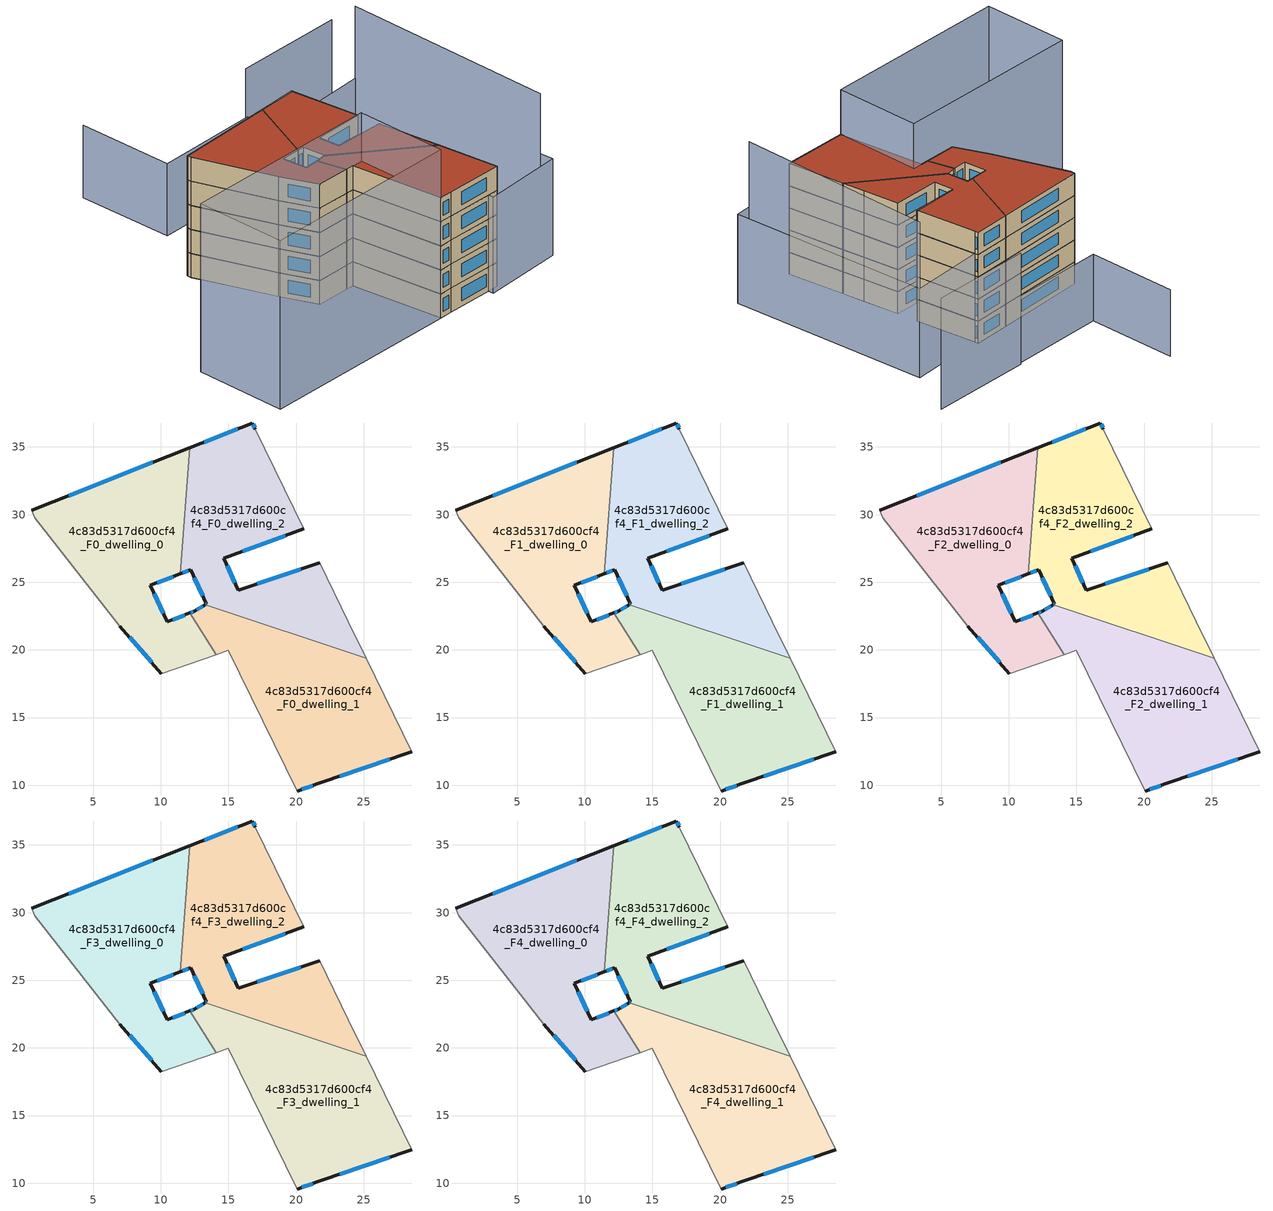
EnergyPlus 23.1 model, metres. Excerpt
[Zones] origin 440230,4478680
4c83d5317d600cf4_F0_dwelling_0
 floor ground (EU_floor_Construction): 14.11,19.66 12.15,22.73 10.49,22.08 9.22,24.76 11.44,25.63 12.13,34.93 0.46,30.32 0.67,29.78 6.97,21.75 10.05,18.25 z0
 wall outside (EU_wall_Construction): 0.46,30.32 12.13,34.93 / 11.44,25.63 9.22,24.76 10.49,22.08 12.15,22.73 / 10.05,18.25 6.97,21.75 z0:3
 wall adiabatic (EU_wall_Construction): 6.97,21.75 0.67,29.78 0.46,30.32 / 14.11,19.66 10.05,18.25 z0:3
 wall to 4c83d5317d600cf4_F0_dwelling_2 (EU_wall_Construction): 12.13,34.93 11.44,25.63 z0:3
 wall to 4c83d5317d600cf4_F0_dwelling_1 (EU_wall_Construction): 12.15,22.73 14.11,19.66 z0:3
 window (EU_Window_Construction): 3.19,31.4 9.4,33.85 / 10.92,25.42 9.74,24.97 / 9.51,24.14 10.19,22.71 / 10.88,22.23 11.76,22.58 / 9.33,19.07 7.69,20.93 z0.7:2.3
4c83d5317d600cf4_F0_dwelling_1
 floor ground (EU_floor_Construction): 28.56,12.49 25.19,19.39 13.3,23.36 12.48,22.86 12.15,22.73 14.11,19.66 15,19.97 20.08,9.57 21.58,10.09 z0
 wall outside (EU_wall_Construction): 12.15,22.73 12.48,22.86 13.3,23.36 / 28.56,12.49 21.58,10.09 20.08,9.57 z0:3
 wall adiabatic (EU_wall_Construction): 25.19,19.39 28.56,12.49 / 20.08,9.57 15,19.97 14.11,19.66 z0:3
 wall to 4c83d5317d600cf4_F0_dwelling_2 (EU_wall_Construction): 13.3,23.36 25.19,19.39 z0:3
 window (EU_Window_Construction): 12.22,22.76 12.4,22.83 / 12.67,22.98 13.11,23.24 / 26.93,11.93 23.22,10.65 / 21.23,9.97 20.43,9.69 z0.7:2.3
4c83d5317d600cf4_F0_dwelling_2
 floor ground (EU_floor_Construction): 25.19,19.39 23.87,22.08 21.76,26.44 15.73,24.41 14.68,26.76 20.59,28.97 16.98,36.32 16.77,36.77 12.13,34.93 11.44,25.63 12.23,25.93 13.38,23.4 13.3,23.36 z0
 wall outside (EU_wall_Construction): 20.59,28.97 14.68,26.76 15.73,24.41 21.76,26.44 / 13.3,23.36 13.38,23.4 12.23,25.93 11.44,25.63 / 12.13,34.93 16.77,36.77 16.98,36.32 z0:3
 wall adiabatic (EU_wall_Construction): 21.76,26.44 23.87,22.08 25.19,19.39 / 16.98,36.32 20.59,28.97 z0:3
 window (EU_Window_Construction): 19.2,28.45 16.06,27.28 / 14.92,26.21 15.48,24.96 / 17.14,24.89 20.35,25.97 / 13.32,23.37 13.36,23.39 / 13.11,23.99 12.5,25.34 / 12.04,25.86 11.63,25.7 / 13.22,35.36 15.69,36.34 / 16.82,36.66 16.93,36.42 z0.7:2.3
4c83d5317d600cf4_F1_dwelling_0
 floor to 4c83d5317d600cf4_F0_dwelling_0 (EU_floor_Construction): 14.11,19.66 12.15,22.73 10.49,22.08 9.22,24.76 11.44,25.63 12.13,34.93 0.46,30.32 0.67,29.78 6.97,21.75 10.05,18.25 z3
 wall outside (EU_wall_Construction): 0.46,30.32 12.13,34.93 / 11.44,25.63 9.22,24.76 10.49,22.08 12.15,22.73 / 10.05,18.25 6.97,21.75 z3:6
 wall adiabatic (EU_wall_Construction): 6.97,21.75 0.67,29.78 0.46,30.32 / 14.11,19.66 10.05,18.25 z3:6
 wall to 4c83d5317d600cf4_F1_dwelling_2 (EU_wall_Construction): 12.13,34.93 11.44,25.63 z3:6
 wall to 4c83d5317d600cf4_F1_dwelling_1 (EU_wall_Construction): 12.15,22.73 14.11,19.66 z3:6
 window (EU_Window_Construction): 3.19,31.4 9.4,33.85 / 10.92,25.42 9.74,24.97 / 9.51,24.14 10.19,22.71 / 10.88,22.23 11.76,22.58 / 9.33,19.07 7.69,20.93 z3.7:5.3
4c83d5317d600cf4_F1_dwelling_1
 floor to 4c83d5317d600cf4_F0_dwelling_1 (EU_floor_Construction): 28.56,12.49 25.19,19.39 13.3,23.36 12.48,22.86 12.15,22.73 14.11,19.66 15,19.97 20.08,9.57 21.58,10.09 z3
 wall outside (EU_wall_Construction): 12.15,22.73 12.48,22.86 13.3,23.36 / 28.56,12.49 21.58,10.09 20.08,9.57 z3:6
 wall adiabatic (EU_wall_Construction): 25.19,19.39 28.56,12.49 / 20.08,9.57 15,19.97 14.11,19.66 z3:6
 wall to 4c83d5317d600cf4_F1_dwelling_2 (EU_wall_Construction): 13.3,23.36 25.19,19.39 z3:6
 window (EU_Window_Construction): 12.22,22.76 12.4,22.83 / 12.67,22.98 13.11,23.24 / 26.93,11.93 23.22,10.65 / 21.23,9.97 20.43,9.69 z3.7:5.3
4c83d5317d600cf4_F1_dwelling_2
 floor to 4c83d5317d600cf4_F0_dwelling_2 (EU_floor_Construction): 25.19,19.39 23.87,22.08 21.76,26.44 15.73,24.41 14.68,26.76 20.59,28.97 16.98,36.32 16.77,36.77 12.13,34.93 11.44,25.63 12.23,25.93 13.38,23.4 13.3,23.36 z3
 wall outside (EU_wall_Construction): 20.59,28.97 14.68,26.76 15.73,24.41 21.76,26.44 / 13.3,23.36 13.38,23.4 12.23,25.93 11.44,25.63 / 12.13,34.93 16.77,36.77 16.98,36.32 z3:6
 wall adiabatic (EU_wall_Construction): 21.76,26.44 23.87,22.08 25.19,19.39 / 16.98,36.32 20.59,28.97 z3:6
 window (EU_Window_Construction): 19.2,28.45 16.06,27.28 / 14.92,26.21 15.48,24.96 / 17.14,24.89 20.35,25.97 / 13.32,23.37 13.36,23.39 / 13.11,23.99 12.5,25.34 / 12.04,25.86 11.63,25.7 / 13.22,35.36 15.69,36.34 / 16.82,36.66 16.93,36.42 z3.7:5.3
4c83d5317d600cf4_F2_dwelling_0
 floor to 4c83d5317d600cf4_F1_dwelling_0 (EU_floor_Construction): 14.11,19.66 12.15,22.73 10.49,22.08 9.22,24.76 11.44,25.63 12.13,34.93 0.46,30.32 0.67,29.78 6.97,21.75 10.05,18.25 z6
 wall outside (EU_wall_Construction): 0.46,30.32 12.13,34.93 / 11.44,25.63 9.22,24.76 10.49,22.08 12.15,22.73 / 10.05,18.25 6.97,21.75 z6:9
 wall adiabatic (EU_wall_Construction): 6.97,21.75 0.67,29.78 0.46,30.32 / 14.11,19.66 10.05,18.25 z6:9
 wall to 4c83d5317d600cf4_F2_dwelling_2 (EU_wall_Construction): 12.13,34.93 11.44,25.63 z6:9
 wall to 4c83d5317d600cf4_F2_dwelling_1 (EU_wall_Construction): 12.15,22.73 14.11,19.66 z6:9
 window (EU_Window_Construction): 3.19,31.4 9.4,33.85 / 10.92,25.42 9.74,24.97 / 9.51,24.14 10.19,22.71 / 10.88,22.23 11.76,22.58 / 9.33,19.07 7.69,20.93 z6.7:8.3
4c83d5317d600cf4_F2_dwelling_1
 floor to 4c83d5317d600cf4_F1_dwelling_1 (EU_floor_Construction): 28.56,12.49 25.19,19.39 13.3,23.36 12.48,22.86 12.15,22.73 14.11,19.66 15,19.97 20.08,9.57 21.58,10.09 z6
 wall outside (EU_wall_Construction): 12.15,22.73 12.48,22.86 13.3,23.36 / 28.56,12.49 21.58,10.09 20.08,9.57 z6:9
 wall adiabatic (EU_wall_Construction): 25.19,19.39 28.56,12.49 / 20.08,9.57 15,19.97 14.11,19.66 z6:9
 wall to 4c83d5317d600cf4_F2_dwelling_2 (EU_wall_Construction): 13.3,23.36 25.19,19.39 z6:9
 window (EU_Window_Construction): 12.22,22.76 12.4,22.83 / 12.67,22.98 13.11,23.24 / 26.93,11.93 23.22,10.65 / 21.23,9.97 20.43,9.69 z6.7:8.3
4c83d5317d600cf4_F2_dwelling_2
 floor to 4c83d5317d600cf4_F1_dwelling_2 (EU_floor_Construction): 25.19,19.39 23.87,22.08 21.76,26.44 15.73,24.41 14.68,26.76 20.59,28.97 16.98,36.32 16.77,36.77 12.13,34.93 11.44,25.63 12.23,25.93 13.38,23.4 13.3,23.36 z6
 wall outside (EU_wall_Construction): 20.59,28.97 14.68,26.76 15.73,24.41 21.76,26.44 / 13.3,23.36 13.38,23.4 12.23,25.93 11.44,25.63 / 12.13,34.93 16.77,36.77 16.98,36.32 z6:9
 wall adiabatic (EU_wall_Construction): 21.76,26.44 23.87,22.08 25.19,19.39 / 16.98,36.32 20.59,28.97 z6:9
 window (EU_Window_Construction): 19.2,28.45 16.06,27.28 / 14.92,26.21 15.48,24.96 / 17.14,24.89 20.35,25.97 / 13.32,23.37 13.36,23.39 / 13.11,23.99 12.5,25.34 / 12.04,25.86 11.63,25.7 / 13.22,35.36 15.69,36.34 / 16.82,36.66 16.93,36.42 z6.7:8.3
4c83d5317d600cf4_F3_dwelling_0
 floor to 4c83d5317d600cf4_F2_dwelling_0 (EU_floor_Construction): 14.11,19.66 12.15,22.73 10.49,22.08 9.22,24.76 11.44,25.63 12.13,34.93 0.46,30.32 0.67,29.78 6.97,21.75 10.05,18.25 z9
 wall outside (EU_wall_Construction): 0.46,30.32 12.13,34.93 / 11.44,25.63 9.22,24.76 10.49,22.08 12.15,22.73 / 10.05,18.25 6.97,21.75 z9:12
 wall adiabatic (EU_wall_Construction): 6.97,21.75 0.67,29.78 0.46,30.32 / 14.11,19.66 10.05,18.25 z9:12
 wall to 4c83d5317d600cf4_F3_dwelling_2 (EU_wall_Construction): 12.13,34.93 11.44,25.63 z9:12
 wall to 4c83d5317d600cf4_F3_dwelling_1 (EU_wall_Construction): 12.15,22.73 14.11,19.66 z9:12
 window (EU_Window_Construction): 3.19,31.4 9.4,33.85 / 10.92,25.42 9.74,24.97 / 9.51,24.14 10.19,22.71 / 10.88,22.23 11.76,22.58 / 9.33,19.07 7.69,20.93 z9.7:11.3
4c83d5317d600cf4_F3_dwelling_1
 floor to 4c83d5317d600cf4_F2_dwelling_1 (EU_floor_Construction): 28.56,12.49 25.19,19.39 13.3,23.36 12.48,22.86 12.15,22.73 14.11,19.66 15,19.97 20.08,9.57 21.58,10.09 z9
 wall outside (EU_wall_Construction): 12.15,22.73 12.48,22.86 13.3,23.36 / 28.56,12.49 21.58,10.09 20.08,9.57 z9:12
 wall adiabatic (EU_wall_Construction): 25.19,19.39 28.56,12.49 / 20.08,9.57 15,19.97 14.11,19.66 z9:12
 wall to 4c83d5317d600cf4_F3_dwelling_2 (EU_wall_Construction): 13.3,23.36 25.19,19.39 z9:12
 window (EU_Window_Construction): 12.22,22.76 12.4,22.83 / 12.67,22.98 13.11,23.24 / 26.93,11.93 23.22,10.65 / 21.23,9.97 20.43,9.69 z9.7:11.3
4c83d5317d600cf4_F3_dwelling_2
 floor to 4c83d5317d600cf4_F2_dwelling_2 (EU_floor_Construction): 25.19,19.39 23.87,22.08 21.76,26.44 15.73,24.41 14.68,26.76 20.59,28.97 16.98,36.32 16.77,36.77 12.13,34.93 11.44,25.63 12.23,25.93 13.38,23.4 13.3,23.36 z9
 wall outside (EU_wall_Construction): 20.59,28.97 14.68,26.76 15.73,24.41 21.76,26.44 / 13.3,23.36 13.38,23.4 12.23,25.93 11.44,25.63 / 12.13,34.93 16.77,36.77 16.98,36.32 z9:12
 wall adiabatic (EU_wall_Construction): 21.76,26.44 23.87,22.08 25.19,19.39 / 16.98,36.32 20.59,28.97 z9:12
 window (EU_Window_Construction): 19.2,28.45 16.06,27.28 / 14.92,26.21 15.48,24.96 / 17.14,24.89 20.35,25.97 / 13.32,23.37 13.36,23.39 / 13.11,23.99 12.5,25.34 / 12.04,25.86 11.63,25.7 / 13.22,35.36 15.69,36.34 / 16.82,36.66 16.93,36.42 z9.7:11.3
4c83d5317d600cf4_F4_dwelling_0
 floor to 4c83d5317d600cf4_F3_dwelling_0 (EU_floor_Construction): 14.11,19.66 12.15,22.73 10.49,22.08 9.22,24.76 11.44,25.63 12.13,34.93 0.46,30.32 0.67,29.78 6.97,21.75 10.05,18.25 z12
 wall outside (EU_wall_Construction): 0.46,30.32 12.13,34.93 / 11.44,25.63 9.22,24.76 10.49,22.08 12.15,22.73 / 10.05,18.25 6.97,21.75 z12:15
 wall adiabatic (EU_wall_Construction): 6.97,21.75 0.67,29.78 0.46,30.32 / 14.11,19.66 10.05,18.25 z12:15
 wall to 4c83d5317d600cf4_F4_dwelling_2 (EU_wall_Construction): 12.13,34.93 11.44,25.63 z12:15
 wall to 4c83d5317d600cf4_F4_dwelling_1 (EU_wall_Construction): 12.15,22.73 14.11,19.66 z12:15
 window (EU_Window_Construction): 3.19,31.4 9.4,33.85 / 10.92,25.42 9.74,24.97 / 9.51,24.14 10.19,22.71 / 10.88,22.23 11.76,22.58 / 9.33,19.07 7.69,20.93 z12.7:14.3
 roof outside (EU_roof_Construction): 12.13,34.93 11.44,25.63 9.22,24.76 10.49,22.08 12.15,22.73 14.11,19.66 10.05,18.25 6.97,21.75 0.67,29.78 0.46,30.32 z15
4c83d5317d600cf4_F4_dwelling_1
 floor to 4c83d5317d600cf4_F3_dwelling_1 (EU_floor_Construction): 28.56,12.49 25.19,19.39 13.3,23.36 12.48,22.86 12.15,22.73 14.11,19.66 15,19.97 20.08,9.57 21.58,10.09 z12
 wall outside (EU_wall_Construction): 12.15,22.73 12.48,22.86 13.3,23.36 / 28.56,12.49 21.58,10.09 20.08,9.57 z12:15
 wall adiabatic (EU_wall_Construction): 25.19,19.39 28.56,12.49 / 20.08,9.57 15,19.97 14.11,19.66 z12:15
 wall to 4c83d5317d600cf4_F4_dwelling_2 (EU_wall_Construction): 13.3,23.36 25.19,19.39 z12:15
 window (EU_Window_Construction): 12.22,22.76 12.4,22.83 / 12.67,22.98 13.11,23.24 / 26.93,11.93 23.22,10.65 / 21.23,9.97 20.43,9.69 z12.7:14.3
 roof outside (EU_roof_Construction): 25.19,19.39 28.56,12.49 21.58,10.09 20.08,9.57 15,19.97 14.11,19.66 12.15,22.73 12.48,22.86 13.3,23.36 z15
4c83d5317d600cf4_F4_dwelling_2
 floor to 4c83d5317d600cf4_F3_dwelling_2 (EU_floor_Construction): 25.19,19.39 23.87,22.08 21.76,26.44 15.73,24.41 14.68,26.76 20.59,28.97 16.98,36.32 16.77,36.77 12.13,34.93 11.44,25.63 12.23,25.93 13.38,23.4 13.3,23.36 z12
 wall outside (EU_wall_Construction): 20.59,28.97 14.68,26.76 15.73,24.41 21.76,26.44 / 13.3,23.36 13.38,23.4 12.23,25.93 11.44,25.63 / 12.13,34.93 16.77,36.77 16.98,36.32 z12:15
 wall adiabatic (EU_wall_Construction): 21.76,26.44 23.87,22.08 25.19,19.39 / 16.98,36.32 20.59,28.97 z12:15
 window (EU_Window_Construction): 19.2,28.45 16.06,27.28 / 14.92,26.21 15.48,24.96 / 17.14,24.89 20.35,25.97 / 13.32,23.37 13.36,23.39 / 13.11,23.99 12.5,25.34 / 12.04,25.86 11.63,25.7 / 13.22,35.36 15.69,36.34 / 16.82,36.66 16.93,36.42 z12.7:14.3
 roof outside (EU_roof_Construction): 16.98,36.32 20.59,28.97 14.68,26.76 15.73,24.41 21.76,26.44 23.87,22.08 25.19,19.39 13.3,23.36 13.38,23.4 12.23,25.93 11.44,25.63 12.13,34.93 16.77,36.77 z15
shading: 3.7,31.34 8.44,17.45 z0:6; 16.98,36.31 26.39,40.28 / 26.39,40.28 36.89,15.38 / 36.89,15.38 27.48,11.41 / 27.48,11.41 16.98,36.31 z0:12; 35.02,14.73 26.39,40.28 / -7.85,12.05 16.32,20.42 / 16.32,20.42 20.08,9.57 / 20.08,9.57 -4.09,1.2 / -4.09,1.2 -7.85,12.05 z0:21; 14.85,43.07 2.59,38.67 / 2.59,38.67 -1.47,49.97 z0:9; 27.62,47.71 14.66,43.22 z0:15
[Building]
EU S2 Campaign: North Axis=0; Terrain=City; Solar Distribution=FullExterior
[Site:Location]
Madrid: Latitude=40.5; Longitude=-3.5; Time Zone=1; Elevation=609
[SizingPeriod:WeatherFileDays]
AnnualSizingPeriod: Begin Month=1; Begin Day of Month=1; End Month=12; End Day of Month=31; Day of Week for Start Day=Monday; Use Weather File Daylight Saving Period=No; Use Weather File Rain and Snow Indicators=No
[MATERIAL]
EU_InternalMass_Material: Roughness=MediumRough; Thickness=0.1; Conductivity=1; Density=1800; Specific Heat=900; Thermal Absorptance=0.9; Solar Absorptance=0.7; Visible Absorptance=0.7
[MATERIAL:NOMASS] Roughness=MediumRough; Thermal Absorptance=0.9; Solar Absorptance=0.7; Visible Absorptance=0.7
Name | Thermal Resistance
EU_wall_NoMass | 0.419739
EU_roof_NoMass | 0.352165
EU_floor_NoMass | 0.608284
[WINDOWMATERIAL:SIMPLEGLAZINGSYSTEM]
EU_Window_SimpleGlazing: UFactor=4.8352; Solar Heat Gain Coefficient=0.85; Visible Transmittance=0.85
[CONSTRUCTION]
EU_wall_Construction: EU_wall_NoMass
EU_roof_Construction: EU_roof_NoMass
EU_floor_Construction: EU_floor_NoMass
EU_InternalMass_Construction: EU_InternalMass_Material
EU_Window_Construction: EU_Window_SimpleGlazing
[ZONE] Type=1; Multiplier=1; Ceiling Height=autocalculate; Floor Area=autocalculate; Part of Total Floor Area=Yes
Name | Volume
4c83d5317d600cf4_F0_dwelling_0; 4c83d5317d600cf4_F1_dwelling_0; 4c83d5317d600cf4_F2_dwelling_0; 4c83d5317d600cf4_F3_dwelling_0; 4c83d5317d600cf4_F4_dwelling_0 | 315.464
4c83d5317d600cf4_F0_dwelling_1; 4c83d5317d600cf4_F1_dwelling_1; 4c83d5317d600cf4_F2_dwelling_1; 4c83d5317d600cf4_F3_dwelling_1; 4c83d5317d600cf4_F4_dwelling_1 | 319.69
4c83d5317d600cf4_F0_dwelling_2 | 317.579
4c83d5317d600cf4_F1_dwelling_2; 4c83d5317d600cf4_F2_dwelling_2; 4c83d5317d600cf4_F3_dwelling_2; 4c83d5317d600cf4_F4_dwelling_2 | 317.58
[INTERNALMASS] Construction=EU_InternalMass_Construction
Name | Zone or ZoneList | Surface Area
4c83d5317d600cf4_F0_dwelling_0_EU_InternalMass | 4c83d5317d600cf4_F0_dwelling_0 | 105.155
4c83d5317d600cf4_F0_dwelling_1_EU_InternalMass | 4c83d5317d600cf4_F0_dwelling_1 | 106.563
4c83d5317d600cf4_F0_dwelling_2_EU_InternalMass | 4c83d5317d600cf4_F0_dwelling_2 | 105.86
4c83d5317d600cf4_F1_dwelling_0_EU_InternalMass | 4c83d5317d600cf4_F1_dwelling_0 | 105.155
4c83d5317d600cf4_F1_dwelling_1_EU_InternalMass | 4c83d5317d600cf4_F1_dwelling_1 | 106.563
4c83d5317d600cf4_F1_dwelling_2_EU_InternalMass | 4c83d5317d600cf4_F1_dwelling_2 | 105.86
4c83d5317d600cf4_F2_dwelling_0_EU_InternalMass | 4c83d5317d600cf4_F2_dwelling_0 | 105.155
4c83d5317d600cf4_F2_dwelling_1_EU_InternalMass | 4c83d5317d600cf4_F2_dwelling_1 | 106.563
4c83d5317d600cf4_F2_dwelling_2_EU_InternalMass | 4c83d5317d600cf4_F2_dwelling_2 | 105.86
4c83d5317d600cf4_F3_dwelling_0_EU_InternalMass | 4c83d5317d600cf4_F3_dwelling_0 | 105.155
4c83d5317d600cf4_F3_dwelling_1_EU_InternalMass | 4c83d5317d600cf4_F3_dwelling_1 | 106.563
4c83d5317d600cf4_F3_dwelling_2_EU_InternalMass | 4c83d5317d600cf4_F3_dwelling_2 | 105.86
4c83d5317d600cf4_F4_dwelling_0_EU_InternalMass | 4c83d5317d600cf4_F4_dwelling_0 | 105.155
4c83d5317d600cf4_F4_dwelling_1_EU_InternalMass | 4c83d5317d600cf4_F4_dwelling_1 | 106.563
4c83d5317d600cf4_F4_dwelling_2_EU_InternalMass | 4c83d5317d600cf4_F4_dwelling_2 | 105.86
[OTHEREQUIPMENT] Fuel Type=Electricity; Design Level Calculation Method=Watts/Area; Power per Zone Floor Area=1; Fraction Latent=0; Fraction Radiant=0; Fraction Lost=0; Carbon Dioxide Generation Rate=0; EndUse Subcategory=EU_Step8_InternalGains
Name | Zone or ZoneList or Space or SpaceList | Schedule
EU_Step8_InternalGain_4c83d5317d600cf4_F0_dwelling_0_f000 | 4c83d5317d600cf4_F0_dwelling_0 | EU_Step8_GainSchedule_4c83d5317d600cf4_F0_dwelling_0_f000
EU_Step8_InternalGain_4c83d5317d600cf4_F0_dwelling_1_f000 | 4c83d5317d600cf4_F0_dwelling_1 | EU_Step8_GainSchedule_4c83d5317d600cf4_F0_dwelling_1_f000
EU_Step8_InternalGain_4c83d5317d600cf4_F0_dwelling_2_f000 | 4c83d5317d600cf4_F0_dwelling_2 | EU_Step8_GainSchedule_4c83d5317d600cf4_F0_dwelling_2_f000
EU_Step8_InternalGain_4c83d5317d600cf4_F1_dwelling_0_f000 | 4c83d5317d600cf4_F1_dwelling_0 | EU_Step8_GainSchedule_4c83d5317d600cf4_F1_dwelling_0_f000
EU_Step8_InternalGain_4c83d5317d600cf4_F1_dwelling_1_f000 | 4c83d5317d600cf4_F1_dwelling_1 | EU_Step8_GainSchedule_4c83d5317d600cf4_F1_dwelling_1_f000
EU_Step8_InternalGain_4c83d5317d600cf4_F1_dwelling_2_f000 | 4c83d5317d600cf4_F1_dwelling_2 | EU_Step8_GainSchedule_4c83d5317d600cf4_F1_dwelling_2_f000
EU_Step8_InternalGain_4c83d5317d600cf4_F2_dwelling_0_f000 | 4c83d5317d600cf4_F2_dwelling_0 | EU_Step8_GainSchedule_4c83d5317d600cf4_F2_dwelling_0_f000
EU_Step8_InternalGain_4c83d5317d600cf4_F2_dwelling_1_f000 | 4c83d5317d600cf4_F2_dwelling_1 | EU_Step8_GainSchedule_4c83d5317d600cf4_F2_dwelling_1_f000
EU_Step8_InternalGain_4c83d5317d600cf4_F2_dwelling_2_f000 | 4c83d5317d600cf4_F2_dwelling_2 | EU_Step8_GainSchedule_4c83d5317d600cf4_F2_dwelling_2_f000
EU_Step8_InternalGain_4c83d5317d600cf4_F3_dwelling_0_f000 | 4c83d5317d600cf4_F3_dwelling_0 | EU_Step8_GainSchedule_4c83d5317d600cf4_F3_dwelling_0_f000
EU_Step8_InternalGain_4c83d5317d600cf4_F3_dwelling_1_f000 | 4c83d5317d600cf4_F3_dwelling_1 | EU_Step8_GainSchedule_4c83d5317d600cf4_F3_dwelling_1_f000
EU_Step8_InternalGain_4c83d5317d600cf4_F3_dwelling_2_f000 | 4c83d5317d600cf4_F3_dwelling_2 | EU_Step8_GainSchedule_4c83d5317d600cf4_F3_dwelling_2_f000
EU_Step8_InternalGain_4c83d5317d600cf4_F4_dwelling_0_f000 | 4c83d5317d600cf4_F4_dwelling_0 | EU_Step8_GainSchedule_4c83d5317d600cf4_F4_dwelling_0_f000
EU_Step8_InternalGain_4c83d5317d600cf4_F4_dwelling_1_f000 | 4c83d5317d600cf4_F4_dwelling_1 | EU_Step8_GainSchedule_4c83d5317d600cf4_F4_dwelling_1_f000
EU_Step8_InternalGain_4c83d5317d600cf4_F4_dwelling_2_f000 | 4c83d5317d600cf4_F4_dwelling_2 | EU_Step8_GainSchedule_4c83d5317d600cf4_F4_dwelling_2_f000
[ZONEVENTILATION:DESIGNFLOWRATE] Schedule=EU_AlwaysOn; Design Flow Rate Calculation Method=AirChanges/Hour; Air Changes per Hour=0.703302; Ventilation Type=Natural; Fan Pressure Rise=0; Fan Total Efficiency=1; Constant Term Coefficient=1; Temperature Term Coefficient=0; Velocity Term Coefficient=0; Velocity Squared Term Coefficient=0; Minimum Indoor Temperature=-100; Maximum Indoor Temperature=100; Delta Temperature=-100; Minimum Outdoor Temperature=-100; Maximum Outdoor Temperature=100; Maximum Wind Speed=40
Name | Zone or ZoneList or Space or SpaceList
EU_ConstantAir_4c83d5317d600cf4_F0_dwelling_0 | 4c83d5317d600cf4_F0_dwelling_0
EU_ConstantAir_4c83d5317d600cf4_F0_dwelling_1 | 4c83d5317d600cf4_F0_dwelling_1
EU_ConstantAir_4c83d5317d600cf4_F0_dwelling_2 | 4c83d5317d600cf4_F0_dwelling_2
EU_ConstantAir_4c83d5317d600cf4_F1_dwelling_0 | 4c83d5317d600cf4_F1_dwelling_0
EU_ConstantAir_4c83d5317d600cf4_F1_dwelling_1 | 4c83d5317d600cf4_F1_dwelling_1
EU_ConstantAir_4c83d5317d600cf4_F1_dwelling_2 | 4c83d5317d600cf4_F1_dwelling_2
EU_ConstantAir_4c83d5317d600cf4_F2_dwelling_0 | 4c83d5317d600cf4_F2_dwelling_0
EU_ConstantAir_4c83d5317d600cf4_F2_dwelling_1 | 4c83d5317d600cf4_F2_dwelling_1
EU_ConstantAir_4c83d5317d600cf4_F2_dwelling_2 | 4c83d5317d600cf4_F2_dwelling_2
EU_ConstantAir_4c83d5317d600cf4_F3_dwelling_0 | 4c83d5317d600cf4_F3_dwelling_0
EU_ConstantAir_4c83d5317d600cf4_F3_dwelling_1 | 4c83d5317d600cf4_F3_dwelling_1
EU_ConstantAir_4c83d5317d600cf4_F3_dwelling_2 | 4c83d5317d600cf4_F3_dwelling_2
EU_ConstantAir_4c83d5317d600cf4_F4_dwelling_0 | 4c83d5317d600cf4_F4_dwelling_0
EU_ConstantAir_4c83d5317d600cf4_F4_dwelling_1 | 4c83d5317d600cf4_F4_dwelling_1
EU_ConstantAir_4c83d5317d600cf4_F4_dwelling_2 | 4c83d5317d600cf4_F4_dwelling_2
[HVACTEMPLATE:THERMOSTAT] Constant Heating Setpoint=20; Constant Cooling Setpoint=50
EU_HeatOnly_4c83d5317d600cf4_F0_dwelling_0; EU_HeatOnly_4c83d5317d600cf4_F0_dwelling_1; EU_HeatOnly_4c83d5317d600cf4_F0_dwelling_2; EU_HeatOnly_4c83d5317d600cf4_F1_dwelling_0; EU_HeatOnly_4c83d5317d600cf4_F1_dwelling_1; EU_HeatOnly_4c83d5317d600cf4_F1_dwelling_2; EU_HeatOnly_4c83d5317d600cf4_F2_dwelling_0; EU_HeatOnly_4c83d5317d600cf4_F2_dwelling_1; EU_HeatOnly_4c83d5317d600cf4_F2_dwelling_2; EU_HeatOnly_4c83d5317d600cf4_F3_dwelling_0; EU_HeatOnly_4c83d5317d600cf4_F3_dwelling_1; EU_HeatOnly_4c83d5317d600cf4_F3_dwelling_2; EU_HeatOnly_4c83d5317d600cf4_F4_dwelling_0; EU_HeatOnly_4c83d5317d600cf4_F4_dwelling_1; EU_HeatOnly_4c83d5317d600cf4_F4_dwelling_2
[HVACTEMPLATE:ZONE:IDEALLOADSAIRSYSTEM] System Availability Schedule=EU_AlwaysOn; Maximum Heating Supply Air Temperature=50; Minimum Cooling Supply Air Temperature=13; Maximum Heating Supply Air Humidity Ratio=0.0156; Minimum Cooling Supply Air Humidity Ratio=0.0077; Heating Limit=NoLimit; Cooling Limit=NoLimit; Heating Availability Schedule=EU_AlwaysOn; Cooling Availability Schedule=EU_CoolingOff; Dehumidification Control Type=ConstantSensibleHeatRatio; Cooling Sensible Heat Ratio=0.7; Dehumidification Setpoint=60; Humidification Control Type=None; Humidification Setpoint=30; Outdoor Air Method=None; Outdoor Air Flow Rate per Person=0.00944; Outdoor Air Flow Rate per Zone Floor Area=0; Outdoor Air Flow Rate per Zone=0; Demand Controlled Ventilation Type=None; Outdoor Air Economizer Type=NoEconomizer; Heat Recovery Type=None; Sensible Heat Recovery Effectiveness=0.7; Latent Heat Recovery Effectiveness=0.65
Name | Template Thermostat
4c83d5317d600cf4_F0_dwelling_0 | EU_HeatOnly_4c83d5317d600cf4_F0_dwelling_0
4c83d5317d600cf4_F0_dwelling_1 | EU_HeatOnly_4c83d5317d600cf4_F0_dwelling_1
4c83d5317d600cf4_F0_dwelling_2 | EU_HeatOnly_4c83d5317d600cf4_F0_dwelling_2
4c83d5317d600cf4_F1_dwelling_0 | EU_HeatOnly_4c83d5317d600cf4_F1_dwelling_0
4c83d5317d600cf4_F1_dwelling_1 | EU_HeatOnly_4c83d5317d600cf4_F1_dwelling_1
4c83d5317d600cf4_F1_dwelling_2 | EU_HeatOnly_4c83d5317d600cf4_F1_dwelling_2
4c83d5317d600cf4_F2_dwelling_0 | EU_HeatOnly_4c83d5317d600cf4_F2_dwelling_0
4c83d5317d600cf4_F2_dwelling_1 | EU_HeatOnly_4c83d5317d600cf4_F2_dwelling_1
4c83d5317d600cf4_F2_dwelling_2 | EU_HeatOnly_4c83d5317d600cf4_F2_dwelling_2
4c83d5317d600cf4_F3_dwelling_0 | EU_HeatOnly_4c83d5317d600cf4_F3_dwelling_0
4c83d5317d600cf4_F3_dwelling_1 | EU_HeatOnly_4c83d5317d600cf4_F3_dwelling_1
4c83d5317d600cf4_F3_dwelling_2 | EU_HeatOnly_4c83d5317d600cf4_F3_dwelling_2
4c83d5317d600cf4_F4_dwelling_0 | EU_HeatOnly_4c83d5317d600cf4_F4_dwelling_0
4c83d5317d600cf4_F4_dwelling_1 | EU_HeatOnly_4c83d5317d600cf4_F4_dwelling_1
4c83d5317d600cf4_F4_dwelling_2 | EU_HeatOnly_4c83d5317d600cf4_F4_dwelling_2
[SIZING:ZONE] Zone Cooling Design Supply Air Temperature Input Method=SupplyAirTemperature; Zone Cooling Design Supply Air Temperature=13; Zone Heating Design Supply Air Temperature Input Method=SupplyAirTemperature; Zone Heating Design Supply Air Temperature=50; Zone Cooling Design Supply Air Humidity Ratio=0.008; Zone Heating Design Supply Air Humidity Ratio=0.008; Cooling Design Air Flow Method=DesignDay; Cooling Design Air Flow Rate=0; Cooling Minimum Air Flow per Zone Floor Area=0.000762; Cooling Minimum Air Flow=0; Cooling Minimum Air Flow Fraction=0.2; Heating Design Air Flow Method=DesignDay; Heating Design Air Flow Rate=0; Heating Maximum Air Flow per Zone Floor Area=0.002032; Heating Maximum Air Flow=0.141576; Heating Maximum Air Flow Fraction=0.3; Account for Dedicated Outdoor Air System=No; Dedicated Outdoor Air System Control Strategy=NeutralSupplyAir; Dedicated Outdoor Air Low Setpoint Temperature for Design=autosize; Dedicated Outdoor Air High Setpoint Temperature for Design=autosize; Zone Load Sizing Method=Sensible Load Only No Latent Load; Zone Latent Cooling Design Supply Air Humidity Ratio Input Method=HumidityRatioDifference; Zone Cooling Design Supply Air Humidity Ratio Difference=0.005; Zone Latent Heating Design Supply Air Humidity Ratio Input Method=HumidityRatioDifference; Zone Humidification Design Supply Air Humidity Ratio Difference=0.005
4c83d5317d600cf4_F0_dwelling_0; 4c83d5317d600cf4_F0_dwelling_1; 4c83d5317d600cf4_F0_dwelling_2; 4c83d5317d600cf4_F1_dwelling_0; 4c83d5317d600cf4_F1_dwelling_1; 4c83d5317d600cf4_F1_dwelling_2; 4c83d5317d600cf4_F2_dwelling_0; 4c83d5317d600cf4_F2_dwelling_1; 4c83d5317d600cf4_F2_dwelling_2; 4c83d5317d600cf4_F3_dwelling_0; 4c83d5317d600cf4_F3_dwelling_1; 4c83d5317d600cf4_F3_dwelling_2; 4c83d5317d600cf4_F4_dwelling_0; 4c83d5317d600cf4_F4_dwelling_1; 4c83d5317d600cf4_F4_dwelling_2
[SCHEDULE:CONSTANT]
Name | Hourly Value
EU_AlwaysOn | 1
EU_CoolingOff | 0
[SCHEDULE:FILE] Column Number=1; Rows to Skip at Top=0; Number of Hours of Data=8760; Column Separator=Comma; Interpolate to Timestep=No; Minutes per Item=60; Adjust Schedule for Daylight Savings=Yes
Name | File
EU_Step8_GainSchedule_4c83d5317d600cf4_F0_dwelling_0_f000 | ../../schedules/4c83d5317d600cf4/4c83d5317d600cf4_F0_dwelling_0_f000_gain.csv
EU_Step8_GainSchedule_4c83d5317d600cf4_F0_dwelling_1_f000 | ../../schedules/4c83d5317d600cf4/4c83d5317d600cf4_F0_dwelling_1_f000_gain.csv
EU_Step8_GainSchedule_4c83d5317d600cf4_F0_dwelling_2_f000 | ../../schedules/4c83d5317d600cf4/4c83d5317d600cf4_F0_dwelling_2_f000_gain.csv
EU_Step8_GainSchedule_4c83d5317d600cf4_F1_dwelling_0_f000 | ../../schedules/4c83d5317d600cf4/4c83d5317d600cf4_F1_dwelling_0_f000_gain.csv
EU_Step8_GainSchedule_4c83d5317d600cf4_F1_dwelling_1_f000 | ../../schedules/4c83d5317d600cf4/4c83d5317d600cf4_F1_dwelling_1_f000_gain.csv
EU_Step8_GainSchedule_4c83d5317d600cf4_F1_dwelling_2_f000 | ../../schedules/4c83d5317d600cf4/4c83d5317d600cf4_F1_dwelling_2_f000_gain.csv
EU_Step8_GainSchedule_4c83d5317d600cf4_F2_dwelling_0_f000 | ../../schedules/4c83d5317d600cf4/4c83d5317d600cf4_F2_dwelling_0_f000_gain.csv
EU_Step8_GainSchedule_4c83d5317d600cf4_F2_dwelling_1_f000 | ../../schedules/4c83d5317d600cf4/4c83d5317d600cf4_F2_dwelling_1_f000_gain.csv
EU_Step8_GainSchedule_4c83d5317d600cf4_F2_dwelling_2_f000 | ../../schedules/4c83d5317d600cf4/4c83d5317d600cf4_F2_dwelling_2_f000_gain.csv
EU_Step8_GainSchedule_4c83d5317d600cf4_F3_dwelling_0_f000 | ../../schedules/4c83d5317d600cf4/4c83d5317d600cf4_F3_dwelling_0_f000_gain.csv
EU_Step8_GainSchedule_4c83d5317d600cf4_F3_dwelling_1_f000 | ../../schedules/4c83d5317d600cf4/4c83d5317d600cf4_F3_dwelling_1_f000_gain.csv
EU_Step8_GainSchedule_4c83d5317d600cf4_F3_dwelling_2_f000 | ../../schedules/4c83d5317d600cf4/4c83d5317d600cf4_F3_dwelling_2_f000_gain.csv
EU_Step8_GainSchedule_4c83d5317d600cf4_F4_dwelling_0_f000 | ../../schedules/4c83d5317d600cf4/4c83d5317d600cf4_F4_dwelling_0_f000_gain.csv
EU_Step8_GainSchedule_4c83d5317d600cf4_F4_dwelling_1_f000 | ../../schedules/4c83d5317d600cf4/4c83d5317d600cf4_F4_dwelling_1_f000_gain.csv
EU_Step8_GainSchedule_4c83d5317d600cf4_F4_dwelling_2_f000 | ../../schedules/4c83d5317d600cf4/4c83d5317d600cf4_F4_dwelling_2_f000_gain.csv
